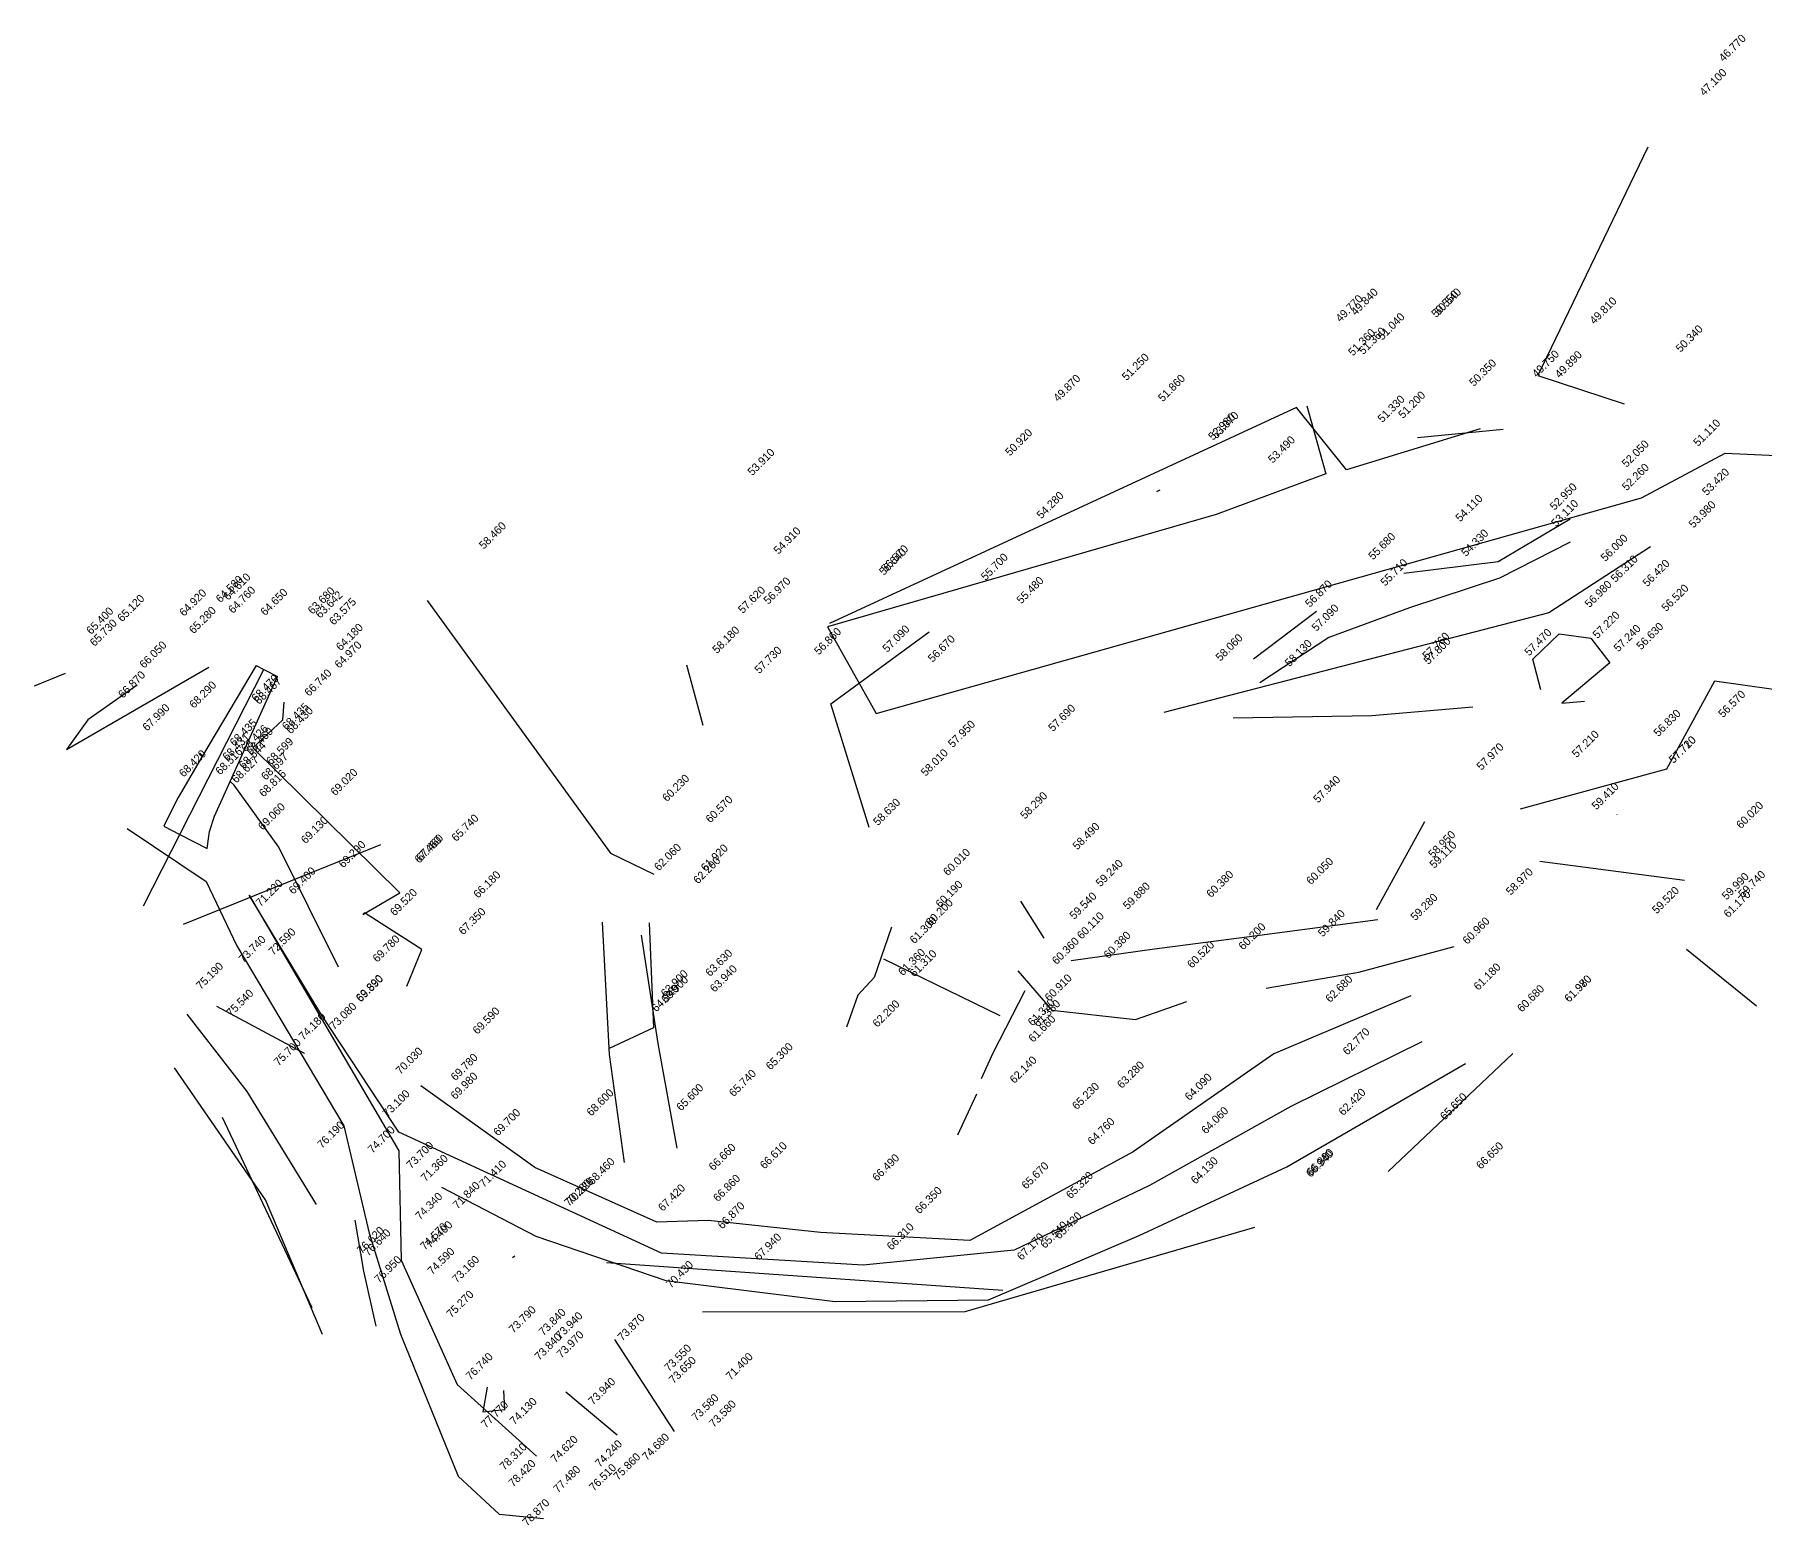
# Model space of a CAD drawing. Header units: metres. Extents: x 1412622 to 1412802, y 4931534 to 4931690.
# Drawn here: x 1412622.3 to 1412730.5, y 4931534 to 4931627.1 of the extents above; entities that cross this region are included whole.
import ezdxf
from ezdxf.enums import TextEntityAlignment as Align

# ---------------------------------------------------------------- set-up
doc = ezdxf.new("R2010")
doc.units = ezdxf.units.M
doc.layers.add('DEFAULT', color=255, linetype='Continuous')

msp = doc.modelspace()

# ---------------------------------------------------------------- linework, layer by layer
at = {"layer": 'DEFAULT', "color": 2, "linetype": 'Continuous'}
for p, q in [((1412714.09, 4931602.44, 49.89), (1412708.73, 4931601.92, 50.35)), ((1412714.09, 4931602.44, 49.89), (1412708.73, 4931601.92, 50.35)), ((1412692.64, 4931598.65, 53.07), (1412692.43, 4931598.55, 52.98)), ((1412692.64, 4931598.65, 53.07), (1412692.43, 4931598.55, 52.98)), ((1412698.48, 4931588.11, 56.87), (1412702.43, 4931591.08, 55.68)), ((1412698.48, 4931588.11, 56.87), (1412702.43, 4931591.08, 55.68)), ((1412622.32, 4931586.42, 65.4), (1412624.26, 4931587.21, 65.12)), ((1412622.32, 4931586.42, 65.4), (1412624.26, 4931587.21, 65.12)), ((1412663.05, 4931587.73, 57.62), (1412664.08, 4931583.97, 57.73)), ((1412663.05, 4931587.73, 57.62), (1412664.08, 4931583.97, 57.73)), ((1412632.82, 4931582.04, 68.47), (1412632.64, 4931582.21, 68.47)), ((1412632.82, 4931582.04, 68.47), (1412632.64, 4931582.21, 68.47)), ((1412706.18, 4931572.45, 58.95), (1412709.2, 4931577.93, 57.97)), ((1412706.18, 4931572.45, 58.95), (1412709.2, 4931577.93, 57.97)), ((1412721.21, 4931578.36, 57.72), (1412721.21, 4931578.37, 57.71)), ((1412721.21, 4931578.36, 57.72), (1412721.21, 4931578.37, 57.71)), ((1412631.63, 4931571.52, -10000), (1412643.95, 4931576.5, -10000)), ((1412716.39, 4931575.46, 59.41), (1412725.42, 4931574.28, 60.02)), ((1412716.39, 4931575.46, 59.41), (1412725.42, 4931574.28, 60.02)), ((1412685.4, 4931570.65, 59.24), (1412683.95, 4931572.96, 58.49)), ((1412685.4, 4931570.65, 59.24), (1412683.95, 4931572.96, 58.49)), ((1412725.55, 4931569.96, 59.74), (1412729.91, 4931566.42, 56.42)), ((1412725.55, 4931569.96, 59.74), (1412729.91, 4931566.42, 56.42)), ((1412682.66, 4931565.79, 60.36), (1412675.39, 4931569.34, 60.19)), ((1412682.66, 4931565.79, 60.36), (1412675.39, 4931569.34, 60.19)), ((1412680.02, 4931558.36, 62.14), (1412681.19, 4931560.93, 61.66)), ((1412680.02, 4931558.36, 62.14), (1412681.19, 4931560.93, 61.66)), ((1412634.04, 4931559.46, 75.7), (1412639.65, 4931547.57, 76.64)), ((1412634.04, 4931559.46, 75.7), (1412639.65, 4931547.57, 76.64)), ((1412652.33, 4931550.78, 70.22), (1412652.18, 4931550.68, 70.28)), ((1412652.33, 4931550.78, 70.22), (1412652.18, 4931550.68, 70.28)), ((1412682.83, 4931548.63, 65.42), (1412658.05, 4931550.37, 67.42)), ((1412682.83, 4931548.63, 65.42), (1412658.05, 4931550.37, 67.42)), ((1412658.55, 4931545.58, 70.43), (1412662.28, 4931539.83, 71.4)), ((1412658.55, 4931545.58, 70.43), (1412662.28, 4931539.83, 71.4)), ((1412658.73, 4931539.6, 73.65), (1412655.52, 4931542.27, 73.87)), ((1412658.73, 4931539.6, 73.65), (1412655.52, 4931542.27, 73.87))]:
    msp.add_line(p, q, dxfattribs=at)
at = {"layer": 'DEFAULT', "color": 3, "linetype": 'Continuous'}
msp.add_line((1412629.13, 4931572.67, -10000), (1412636.65, 4931587.44, -10000), dxfattribs=at)
at = {"layer": 'DEFAULT', "color": 2, "linetype": 'Continuous'}
for points in [[(1412723.13, 4931620.07, 47.1), (1412716.26, 4931605.8, 49.81), (1412721.64, 4931604.05, 50.34)], [(1412723.13, 4931620.07, 47.1), (1412716.26, 4931605.8, 49.81), (1412721.64, 4931604.05, 50.34)], [(1412701.82, 4931603.91, 51.36), (1412703.01, 4931599.66, 51.33), (1412696.16, 4931597.12, 53.49), (1412671.86, 4931590.11, 56.64), (1412674.91, 4931584.68, 56.67), (1412722.74, 4931598.17, 51.11), (1412727.97, 4931600.95, 51.19), (1412738.99, 4931600.45, 51.63), (1412739.34, 4931597.42, 51.81), (1412738.47, 4931594.57, 51.92), (1412748.4, 4931599.84, 51.93), (1412748.07, 4931596.46, 51.84), (1412761.03, 4931600.1, 52.62), (1412761.8, 4931594.44, 52.43), (1412771.45, 4931601.98, 53.61), (1412773.48, 4931596.39, 53.84), (1412777.75, 4931600.38, 54.21)], [(1412701.82, 4931603.91, 51.36), (1412703.01, 4931599.66, 51.33), (1412696.16, 4931597.12, 53.49), (1412671.86, 4931590.11, 56.64), (1412674.91, 4931584.68, 56.67), (1412722.74, 4931598.17, 51.11), (1412727.97, 4931600.95, 51.19), (1412738.99, 4931600.45, 51.63), (1412739.34, 4931597.42, 51.81), (1412738.47, 4931594.57, 51.92), (1412748.4, 4931599.84, 51.93), (1412748.07, 4931596.46, 51.84), (1412761.03, 4931600.1, 52.62), (1412761.8, 4931594.44, 52.43), (1412771.45, 4931601.98, 53.61), (1412773.48, 4931596.39, 53.84), (1412777.75, 4931600.38, 54.21)], [(1412712.66, 4931602.48, 49.75), (1412704.3, 4931599.91, 51.2), (1412701.17, 4931603.82, 51.36), (1412671.99, 4931590.31, 56.57)], [(1412712.66, 4931602.48, 49.75), (1412704.3, 4931599.91, 51.2), (1412701.17, 4931603.82, 51.36), (1412671.99, 4931590.31, 56.57)], [(1412707.88, 4931593.46, 54.11), (1412713.77, 4931594.18, 52.95), (1412718.27, 4931596.86, 52.05)], [(1412707.88, 4931593.46, 54.11), (1412713.77, 4931594.18, 52.95), (1412718.27, 4931596.86, 52.05)], [(1412723.29, 4931595.1, 53.42), (1412716.95, 4931590.98, 56), (1412692.89, 4931584.75, 58.06)], [(1412723.29, 4931595.1, 53.42), (1412716.95, 4931590.98, 56), (1412692.89, 4931584.75, 58.06)], [(1412718.28, 4931595.4, 52.26), (1412713.86, 4931593.14, 53.11), (1412708.24, 4931591.29, 54.33), (1412703.19, 4931589.44, 55.71), (1412698.89, 4931586.61, 57.09)], [(1412718.28, 4931595.4, 52.26), (1412713.86, 4931593.14, 53.11), (1412708.24, 4931591.29, 54.33), (1412703.19, 4931589.44, 55.71), (1412698.89, 4931586.61, 57.09)], [(1412764.26, 4931589.84, 54.37), (1412764.43, 4931586.55, 54.52), (1412758, 4931587.58, 54.23), (1412753.36, 4931592.86, 54.59), (1412742.33, 4931592.98, 52.51), (1412755, 4931583.8, 54.89), (1412739.73, 4931587.96, 55.9), (1412739.68, 4931584.96, 55.85), (1412727.29, 4931586.7, 56.31), (1412724.3, 4931581.22, 56.57), (1412715.15, 4931578.72, 57.21)], [(1412764.26, 4931589.84, 54.37), (1412764.43, 4931586.55, 54.52), (1412758, 4931587.58, 54.23), (1412753.36, 4931592.86, 54.59), (1412742.33, 4931592.98, 52.51), (1412755, 4931583.8, 54.89), (1412739.73, 4931587.96, 55.9), (1412739.68, 4931584.96, 55.85), (1412727.29, 4931586.7, 56.31), (1412724.3, 4931581.22, 56.57), (1412715.15, 4931578.72, 57.21)], [(1412646.86, 4931591.75, 58.46), (1412658.31, 4931575.97, 60.23), (1412661.02, 4931574.64, 60.57)], [(1412646.86, 4931591.75, 58.46), (1412658.31, 4931575.97, 60.23), (1412661.02, 4931574.64, 60.57)], [(1412674.47, 4931577.56, 58.01), (1412672.07, 4931585.3, 57.09), (1412678.22, 4931589.79, 55.7)], [(1412674.47, 4931577.56, 58.01), (1412672.07, 4931585.3, 57.09), (1412678.22, 4931589.79, 55.7)], [(1412716.45, 4931586.16, 57.22), (1412715.95, 4931588.09, 56.98), (1412717.58, 4931589.67, 56.31), (1412719.57, 4931589.4, 56.42), (1412720.75, 4931587.85, 56.52), (1412717.76, 4931585.33, 57.24), (1412719.18, 4931585.46, 56.63)], [(1412716.45, 4931586.16, 57.22), (1412715.95, 4931588.09, 56.98), (1412717.58, 4931589.67, 56.31), (1412719.57, 4931589.4, 56.42), (1412720.75, 4931587.85, 56.52), (1412717.76, 4931585.33, 57.24), (1412719.18, 4931585.46, 56.63)], [(1412628.73, 4931586.46, 65.28), (1412625.64, 4931584.3, 66.05), (1412624.31, 4931582.43, 66.87), (1412633.2, 4931587.59, 64.65)], [(1412628.73, 4931586.46, 65.28), (1412625.64, 4931584.3, 66.05), (1412624.31, 4931582.43, 66.87), (1412633.2, 4931587.59, 64.65)], [(1412636.16, 4931587.68, 63.68), (1412632.82, 4931582.04, 68.47), (1412632.82, 4931582.04, 68.47), (1412631.28, 4931579.44, 68.43), (1412630.83, 4931578.54, 68.43), (1412630.39, 4931577.64, 68.52)], [(1412636.16, 4931587.68, 63.68), (1412636.65, 4931587.44, 63.64), (1412637.5, 4931587, 63.57)], [(1412633.11, 4931576.26, 68.82), (1412633.24, 4931577.31, 68.7), (1412633.56, 4931578.27, 68.6), (1412634.54, 4931580.44, 68.43), (1412634.54, 4931580.44, 68.43), (1412637.5, 4931587, 63.57)], [(1412645.58, 4931567.64, 67.35), (1412646.51, 4931569.94, 66.18), (1412642.93, 4931572.24, 67.46), (1412642.83, 4931572.12, 67.46), (1412645.14, 4931573.48, 65.74), (1412635.95, 4931582.55, 66.74), (1412637.83, 4931584.3, 64.97), (1412637.92, 4931585.4, 64.18)], [(1412645.58, 4931567.64, 67.35), (1412646.51, 4931569.94, 66.18), (1412642.93, 4931572.24, 67.46), (1412642.83, 4931572.12, 67.46), (1412645.14, 4931573.48, 65.74), (1412635.95, 4931582.55, 66.74), (1412637.83, 4931584.3, 64.97), (1412637.92, 4931585.4, 64.18)], [(1412712.19, 4931585.08, 57.47), (1412705.89, 4931584.54, 57.8), (1412697.21, 4931584.4, 58.13)], [(1412712.19, 4931585.08, 57.47), (1412705.89, 4931584.54, 57.8), (1412697.21, 4931584.4, 58.13)], [(1412641.3, 4931568.83, 69.52), (1412637.58, 4931576.34, 69.02), (1412634.8, 4931580.2, 68.43), (1412634.54, 4931580.44, 68.43)], [(1412641.3, 4931568.83, 69.52), (1412637.58, 4931576.34, 69.02), (1412634.8, 4931580.2, 68.43), (1412634.54, 4931580.44, 68.43)], [(1412628.11, 4931577.5, 68.42), (1412633.05, 4931574.19, 69.06), (1412634.96, 4931570.18, 69.4), (1412641.65, 4931558.92, 70.03), (1412643.23, 4931552.22, 71.36), (1412645.18, 4931545.9, 73.16), (1412648.78, 4931537.03, 74.13), (1412651.34, 4931534.66, 74.62), (1412654.11, 4931534.38, 74.24)], [(1412628.11, 4931577.5, 68.42), (1412633.05, 4931574.19, 69.06), (1412634.96, 4931570.18, 69.4), (1412641.65, 4931558.92, 70.03), (1412643.23, 4931552.22, 71.36), (1412645.18, 4931545.9, 73.16), (1412648.78, 4931537.03, 74.13), (1412651.34, 4931534.66, 74.62), (1412654.11, 4931534.38, 74.24)], [(1412630.39, 4931577.64, 68.52), (1412631.4, 4931577.13, 68.63), (1412633.11, 4931576.26, 68.82)], [(1412709.01, 4931564.18, 61.18), (1412700.83, 4931560.13, 62.77), (1412691.99, 4931555.2, 64.06), (1412683.54, 4931551.15, 65.32), (1412674.09, 4931550.21, 66.35), (1412661.49, 4931550.97, 66.86), (1412645.09, 4931558.53, 69.78), (1412640.21, 4931565.93, 69.78), (1412635.73, 4931573.34, 69.13), (1412645.08, 4931557.36, 69.98), (1412645.22, 4931550.52, 71.84), (1412648.72, 4931542.76, 73.79), (1412653.69, 4931538.27, 73.94)], [(1412709.01, 4931564.18, 61.18), (1412700.83, 4931560.13, 62.77), (1412691.99, 4931555.2, 64.06), (1412683.54, 4931551.15, 65.32), (1412674.09, 4931550.21, 66.35), (1412661.49, 4931550.97, 66.86), (1412645.09, 4931558.53, 69.78), (1412640.21, 4931565.93, 69.78), (1412635.73, 4931573.34, 69.13), (1412645.08, 4931557.36, 69.98), (1412645.22, 4931550.52, 71.84), (1412648.72, 4931542.76, 73.79), (1412653.69, 4931538.27, 73.94)], [(1412659.19, 4931556.64, 65.6), (1412658.24, 4931563.38, 63.9), (1412657.8, 4931571.65, 62.06)], [(1412659.19, 4931556.64, 65.6), (1412658.24, 4931563.38, 63.9), (1412657.8, 4931571.65, 62.06)], [(1412660.72, 4931571.61, 61.92), (1412661, 4931565.04, 63.63), (1412658.22, 4931563.76, 63.9)], [(1412660.72, 4931571.61, 61.92), (1412661, 4931565.04, 63.63), (1412658.22, 4931563.76, 63.9)], [(1412675.86, 4931571.34, 60.01), (1412674.78, 4931568.19, 60.2), (1412673.77, 4931567.09, 61.3), (1412673.05, 4931565.09, 61.36)], [(1412675.86, 4931571.34, 60.01), (1412674.78, 4931568.19, 60.2), (1412673.77, 4931567.09, 61.3), (1412673.05, 4931565.09, 61.36)], [(1412706.26, 4931571.8, 59.11), (1412698.55, 4931570.78, 60.05), (1412692.31, 4931569.97, 60.38), (1412687.1, 4931569.23, 59.88)], [(1412706.26, 4931571.8, 59.11), (1412698.55, 4931570.78, 60.05), (1412692.31, 4931569.97, 60.38), (1412687.1, 4931569.23, 59.88)], [(1412662.48, 4931557.53, 65.74), (1412661.29, 4931564.06, 63.94), (1412660.25, 4931570.83, 62.2)], [(1412662.48, 4931557.53, 65.74), (1412661.29, 4931564.06, 63.94), (1412660.25, 4931570.83, 62.2)], [(1412699.28, 4931567.52, 59.84), (1412705.07, 4931568.53, 59.28), (1412711.03, 4931570.12, 58.97)], [(1412699.28, 4931567.52, 59.84), (1412705.07, 4931568.53, 59.28), (1412711.03, 4931570.12, 58.97)], [(1412683.76, 4931568.61, 59.54), (1412685.89, 4931566.16, 60.38), (1412691.11, 4931565.56, 60.52), (1412694.32, 4931566.7, 60.2)], [(1412683.76, 4931568.61, 59.54), (1412685.89, 4931566.16, 60.38), (1412691.11, 4931565.56, 60.52), (1412694.32, 4931566.7, 60.2)], [(1412708.32, 4931567.05, 60.96), (1412699.75, 4931563.42, 62.68), (1412690.96, 4931557.29, 64.09), (1412680.76, 4931551.75, 65.67), (1412671.43, 4931552.25, 66.49), (1412664.41, 4931553.01, 66.61), (1412661.21, 4931552.91, 66.66), (1412653.58, 4931556.32, 68.6), (1412646.46, 4931561.43, 69.59)], [(1412708.32, 4931567.05, 60.96), (1412699.75, 4931563.42, 62.68), (1412690.96, 4931557.29, 64.09), (1412680.76, 4931551.75, 65.67), (1412671.43, 4931552.25, 66.49), (1412664.41, 4931553.01, 66.61), (1412661.21, 4931552.91, 66.66), (1412653.58, 4931556.32, 68.6), (1412646.46, 4931561.43, 69.59)], [(1412681.49, 4931561.89, 61.38), (1412682.21, 4931563.49, 60.91), (1412684.22, 4931567.37, 60.11)], [(1412681.49, 4931561.89, 61.38), (1412682.21, 4931563.49, 60.91), (1412684.22, 4931567.37, 60.11)], [(1412631.84, 4931565.9, 73.74), (1412635.59, 4931561.07, 74.18), (1412639.91, 4931554, 74.7)], [(1412631.84, 4931565.9, 73.74), (1412635.59, 4931561.07, 74.18), (1412639.91, 4931554, 74.7)], [(1412639.16, 4931563.46, 69.89), (1412639.18, 4931563.44, 69.89), (1412633.71, 4931566.37, 72.59)], [(1412639.16, 4931563.46, 69.89), (1412639.18, 4931563.44, 69.89), (1412633.71, 4931566.37, 72.59)], [(1412714.69, 4931563.43, 61.98), (1412714.68, 4931563.43, 61.97), (1412706.91, 4931556.07, 65.65)], [(1412714.69, 4931563.43, 61.98), (1412714.68, 4931563.43, 61.97), (1412706.91, 4931556.07, 65.65)], [(1412640.32, 4931545.89, 76.95), (1412636.75, 4931554.3, 76.19), (1412631.07, 4931562.54, 75.54)], [(1412640.32, 4931545.89, 76.95), (1412636.75, 4931554.3, 76.19), (1412631.07, 4931562.54, 75.54)], [(1412647.75, 4931555.08, 69.7), (1412653.65, 4931552.02, 68.46), (1412661.77, 4931549.26, 66.87), (1412672.34, 4931547.94, 66.31), (1412681.93, 4931548.05, 65.54), (1412691.34, 4931552.07, 64.13), (1412700.57, 4931556.35, 62.42), (1412711.73, 4931562.82, 60.68)], [(1412647.75, 4931555.08, 69.7), (1412653.65, 4931552.02, 68.46), (1412661.77, 4931549.26, 66.87), (1412672.34, 4931547.94, 66.31), (1412681.93, 4931548.05, 65.54), (1412691.34, 4931552.07, 64.13), (1412700.57, 4931556.35, 62.42), (1412711.73, 4931562.82, 60.68)], [(1412642.32, 4931553.03, 73.7), (1412642.88, 4931549.84, 74.34), (1412643.64, 4931546.41, 74.59)], [(1412642.32, 4931553.03, 73.7), (1412642.88, 4931549.84, 74.34), (1412643.64, 4931546.41, 74.59)], [(1412664.06, 4931547.3, 67.94), (1412680.47, 4931547.31, 67.17), (1412698.57, 4931552.59, 66.88)], [(1412664.06, 4931547.3, 67.94), (1412680.47, 4931547.31, 67.17), (1412698.57, 4931552.59, 66.88)], [(1412650.59, 4931542.6, 73.84), (1412650.33, 4931541.06, 73.84), (1412651.71, 4931541.2, 73.97), (1412651.64, 4931542.38, 73.94)], [(1412650.59, 4931542.6, 73.84), (1412650.33, 4931541.06, 73.84), (1412651.71, 4931541.2, 73.97), (1412651.64, 4931542.38, 73.94)]]:
    msp.add_polyline3d(points, dxfattribs=at)

# ---------------------------------------------------------------- texts
at = {"layer": 'DEFAULT', "color": 0, "linetype": 'Continuous'}
for s, p in [('46.770', (1412727.68, 4931625.56, 46.77)), ('46.770', (1412727.68, 4931625.56, 46.77)), ('47.100', (1412726.48, 4931623.42, 47.1)), ('47.100', (1412726.48, 4931623.42, 47.1)), ('49.840', (1412704.69, 4931609.7, 49.84)), ('49.840', (1412704.69, 4931609.7, 49.84)), ('50.550', (1412709.72, 4931609.57, 50.55)), ('50.550', (1412709.72, 4931609.57, 50.55)), ('50.540', (1412709.89, 4931609.71, 50.54)), ('50.540', (1412709.89, 4931609.71, 50.54)), ('49.770', (1412703.74, 4931609.29, 49.77)), ('49.770', (1412703.74, 4931609.29, 49.77)), ('49.810', (1412719.61, 4931609.15, 49.81)), ('49.810', (1412719.61, 4931609.15, 49.81)), ('51.360', (1412705.17, 4931607.26, 51.36)), ('51.360', (1412705.17, 4931607.26, 51.36)), ('51.040', (1412706.36, 4931608.16, 51.04)), ('51.040', (1412706.36, 4931608.16, 51.04)), ('50.340', (1412724.99, 4931607.4, 50.34)), ('50.340', (1412724.99, 4931607.4, 50.34)), ('51.360', (1412704.52, 4931607.17, 51.36)), ('51.360', (1412704.52, 4931607.17, 51.36)), ('51.250', (1412690.38, 4931605.63, 51.25)), ('51.250', (1412690.38, 4931605.63, 51.25)), ('50.350', (1412712.08, 4931605.27, 50.35)), ('50.350', (1412712.08, 4931605.27, 50.35)), ('49.750', (1412716.01, 4931605.83, 49.75)), ('49.750', (1412716.01, 4931605.83, 49.75)), ('49.890', (1412717.44, 4931605.79, 49.89)), ('49.890', (1412717.44, 4931605.79, 49.89)), ('49.870', (1412686.1, 4931604.31, 49.87)), ('49.870', (1412686.1, 4931604.31, 49.87)), ('51.860', (1412692.64, 4931604.31, 51.86)), ('51.860', (1412692.64, 4931604.31, 51.86)), ('51.330', (1412706.36, 4931603.01, 51.33)), ('51.330', (1412706.36, 4931603.01, 51.33)), ('51.200', (1412707.65, 4931603.26, 51.2)), ('51.200', (1412707.65, 4931603.26, 51.2)), ('52.980', (1412695.78, 4931601.9, 52.98)), ('52.980', (1412695.78, 4931601.9, 52.98)), ('53.070', (1412695.99, 4931602, 53.07)), ('53.070', (1412695.99, 4931602, 53.07)), ('50.920', (1412683.09, 4931600.92, 50.92)), ('50.920', (1412683.09, 4931600.92, 50.92)), ('51.110', (1412726.09, 4931601.52, 51.11)), ('51.110', (1412726.09, 4931601.52, 51.11)), ('53.910', (1412666.99, 4931599.69, 53.91)), ('53.910', (1412666.99, 4931599.69, 53.91)), ('53.490', (1412699.51, 4931600.47, 53.49)), ('53.490', (1412699.51, 4931600.47, 53.49)), ('52.050', (1412721.62, 4931600.21, 52.05)), ('52.050', (1412721.62, 4931600.21, 52.05)), ('52.260', (1412721.63, 4931598.75, 52.26)), ('52.260', (1412721.63, 4931598.75, 52.26)), ('52.950', (1412717.12, 4931597.53, 52.95)), ('52.950', (1412717.12, 4931597.53, 52.95)), ('53.420', (1412726.64, 4931598.45, 53.42)), ('53.420', (1412726.64, 4931598.45, 53.42)), ('54.280', (1412685.05, 4931596.99, 54.28)), ('54.280', (1412685.05, 4931596.99, 54.28)), ('54.110', (1412711.23, 4931596.81, 54.11)), ('54.110', (1412711.23, 4931596.81, 54.11)), ('53.110', (1412717.21, 4931596.49, 53.11)), ('53.110', (1412717.21, 4931596.49, 53.11)), ('53.980', (1412725.8, 4931596.42, 53.98)), ('53.980', (1412725.8, 4931596.42, 53.98)), ('58.460', (1412650.21, 4931595.1, 58.46)), ('58.460', (1412650.21, 4931595.1, 58.46)), ('54.910', (1412668.62, 4931594.78, 54.91)), ('54.910', (1412668.62, 4931594.78, 54.91)), ('55.680', (1412705.78, 4931594.43, 55.68)), ('55.680', (1412705.78, 4931594.43, 55.68)), ('54.330', (1412711.59, 4931594.64, 54.33)), ('54.330', (1412711.59, 4931594.64, 54.33)), ('56.000', (1412720.3, 4931594.33, 56)), ('56.000', (1412720.3, 4931594.33, 56)), ('56.640', (1412675.21, 4931593.46, 56.64)), ('56.640', (1412675.21, 4931593.46, 56.64)), ('56.570', (1412675.34, 4931593.66, 56.57)), ('56.570', (1412675.34, 4931593.66, 56.57)), ('55.700', (1412681.57, 4931593.14, 55.7)), ('55.700', (1412681.57, 4931593.14, 55.7)), ('55.710', (1412706.54, 4931592.79, 55.71)), ('55.710', (1412706.54, 4931592.79, 55.71)), ('56.310', (1412720.93, 4931593.02, 56.31)), ('56.310', (1412720.93, 4931593.02, 56.31)), ('56.420', (1412722.92, 4931592.75, 56.42)), ('56.420', (1412722.92, 4931592.75, 56.42)), ('64.580', (1412633.76, 4931591.75, 64.58)), ('64.580', (1412633.76, 4931591.75, 64.58)), ('64.610', (1412634.24, 4931591.9, 64.61)), ('64.610', (1412634.24, 4931591.9, 64.61)), ('64.760', (1412634.54, 4931591.08, 64.76)), ('64.760', (1412634.54, 4931591.08, 64.76)), ('63.680', (1412639.51, 4931591.03, 63.68)), ('57.620', (1412666.4, 4931591.08, 57.62)), ('57.620', (1412666.4, 4931591.08, 57.62)), ('56.970', (1412667.99, 4931591.65, 56.97)), ('56.970', (1412667.99, 4931591.65, 56.97)), ('55.480', (1412683.8, 4931591.68, 55.48)), ('55.480', (1412683.8, 4931591.68, 55.48)), ('56.870', (1412701.83, 4931591.46, 56.87)), ('56.870', (1412701.83, 4931591.46, 56.87)), ('56.980', (1412719.3, 4931591.44, 56.98)), ('56.980', (1412719.3, 4931591.44, 56.98)), ('56.520', (1412724.1, 4931591.2, 56.52)), ('56.520', (1412724.1, 4931591.2, 56.52)), ('65.120', (1412627.61, 4931590.56, 65.12)), ('65.120', (1412627.61, 4931590.56, 65.12)), ('64.920', (1412631.48, 4931590.9, 64.92)), ('64.920', (1412631.48, 4931590.9, 64.92)), ('64.650', (1412636.55, 4931590.94, 64.65)), ('64.650', (1412636.55, 4931590.94, 64.65)), ('63.642', (1412639.99, 4931590.78, 63.64)), ('63.575', (1412640.84, 4931590.35, 63.57)), ('57.090', (1412702.24, 4931589.96, 57.09)), ('57.090', (1412702.24, 4931589.96, 57.09)), ('65.400', (1412625.67, 4931589.77, 65.4)), ('65.400', (1412625.67, 4931589.77, 65.4)), ('65.730', (1412625.89, 4931589.02, 65.73)), ('65.730', (1412625.89, 4931589.02, 65.73)), ('65.280', (1412632.08, 4931589.81, 65.28)), ('65.280', (1412632.08, 4931589.81, 65.28)), ('57.220', (1412719.8, 4931589.51, 57.22)), ('57.220', (1412719.8, 4931589.51, 57.22)), ('64.180', (1412641.27, 4931588.75, 64.18)), ('64.180', (1412641.27, 4931588.75, 64.18)), ('58.180', (1412664.79, 4931588.58, 58.18)), ('58.180', (1412664.79, 4931588.58, 58.18)), ('56.860', (1412671.15, 4931588.49, 56.86)), ('56.860', (1412671.15, 4931588.49, 56.86)), ('57.090', (1412675.42, 4931588.65, 57.09)), ('57.090', (1412675.42, 4931588.65, 57.09)), ('56.670', (1412678.26, 4931588.03, 56.67)), ('56.670', (1412678.26, 4931588.03, 56.67)), ('58.060', (1412696.24, 4931588.1, 58.06)), ('58.060', (1412696.24, 4931588.1, 58.06)), ('57.760', (1412709.16, 4931588.2, 57.76)), ('57.760', (1412709.16, 4931588.2, 57.76)), ('57.800', (1412709.24, 4931587.89, 57.8)), ('57.800', (1412709.24, 4931587.89, 57.8)), ('57.470', (1412715.54, 4931588.43, 57.47)), ('57.470', (1412715.54, 4931588.43, 57.47)), ('57.240', (1412721.11, 4931588.68, 57.24)), ('57.240', (1412721.11, 4931588.68, 57.24)), ('56.630', (1412722.53, 4931588.81, 56.63)), ('56.630', (1412722.53, 4931588.81, 56.63)), ('66.050', (1412628.99, 4931587.65, 66.05)), ('66.050', (1412628.99, 4931587.65, 66.05)), ('64.970', (1412641.18, 4931587.65, 64.97)), ('64.970', (1412641.18, 4931587.65, 64.97)), ('57.730', (1412667.43, 4931587.32, 57.73)), ('57.730', (1412667.43, 4931587.32, 57.73)), ('58.130', (1412700.56, 4931587.75, 58.13)), ('58.130', (1412700.56, 4931587.75, 58.13)), ('66.870', (1412627.66, 4931585.78, 66.87)), ('66.870', (1412627.66, 4931585.78, 66.87)), ('66.740', (1412639.3, 4931585.9, 66.74)), ('66.740', (1412639.3, 4931585.9, 66.74)), ('68.290', (1412632.1, 4931585.15, 68.29)), ('68.290', (1412632.1, 4931585.15, 68.29)), ('68.470', (1412635.99, 4931585.56, 68.47)), ('68.470', (1412635.99, 4931585.56, 68.47)), ('68.467', (1412636.17, 4931585.39, 68.47)), ('68.467', (1412636.17, 4931585.39, 68.47)), ('56.570', (1412727.65, 4931584.57, 56.57)), ('56.570', (1412727.65, 4931584.57, 56.57)), ('67.990', (1412629.18, 4931583.73, 67.99)), ('67.990', (1412629.18, 4931583.73, 67.99)), ('68.435', (1412637.89, 4931583.79, 68.43)), ('68.435', (1412637.89, 4931583.79, 68.43)), ('68.430', (1412638.15, 4931583.55, 68.43)), ('68.430', (1412638.15, 4931583.55, 68.43)), ('57.690', (1412685.78, 4931583.7, 57.69)), ('57.690', (1412685.78, 4931583.7, 57.69)), ('68.435', (1412634.63, 4931582.78, 68.43)), ('68.426', (1412635.34, 4931582.42, 68.43)), ('57.950', (1412679.52, 4931582.7, 57.95)), ('57.950', (1412679.52, 4931582.7, 57.95)), ('56.830', (1412723.61, 4931583.38, 56.83)), ('56.830', (1412723.61, 4931583.38, 56.83)), ('68.431', (1412634.18, 4931581.89, 68.43)), ('68.544', (1412635.2, 4931581.37, 68.54)), ('68.460', (1412635.65, 4931582.26, 68.46)), ('68.599', (1412636.91, 4931581.62, 68.6)), ('57.210', (1412718.5, 4931582.07, 57.21)), ('57.210', (1412718.5, 4931582.07, 57.21)), ('57.710', (1412724.56, 4931581.72, 57.71)), ('57.710', (1412724.56, 4931581.72, 57.71)), ('57.720', (1412724.56, 4931581.71, 57.72)), ('57.720', (1412724.56, 4931581.71, 57.72)), ('68.420', (1412631.46, 4931580.85, 68.42)), ('68.420', (1412631.46, 4931580.85, 68.42)), ('68.516', (1412633.74, 4931580.99, 68.52)), ('68.627', (1412634.75, 4931580.48, 68.63)), ('68.697', (1412636.59, 4931580.66, 68.7)), ('58.010', (1412677.82, 4931580.91, 58.01)), ('58.010', (1412677.82, 4931580.91, 58.01)), ('57.970', (1412712.55, 4931581.28, 57.97)), ('57.970', (1412712.55, 4931581.28, 57.97)), ('68.816', (1412636.46, 4931579.61, 68.82)), ('69.020', (1412640.93, 4931579.69, 69.02)), ('69.020', (1412640.93, 4931579.69, 69.02)), ('60.230', (1412661.66, 4931579.32, 60.23)), ('60.230', (1412661.66, 4931579.32, 60.23)), ('57.940', (1412702.34, 4931579.24, 57.94)), ('57.940', (1412702.34, 4931579.24, 57.94)), ('58.290', (1412684.03, 4931578.23, 58.29)), ('58.290', (1412684.03, 4931578.23, 58.29)), ('59.410', (1412719.74, 4931578.81, 59.41)), ('59.410', (1412719.74, 4931578.81, 59.41)), ('69.060', (1412636.4, 4931577.54, 69.06)), ('69.060', (1412636.4, 4931577.54, 69.06)), ('60.570', (1412664.37, 4931577.99, 60.57)), ('60.570', (1412664.37, 4931577.99, 60.57)), ('58.630', (1412674.84, 4931577.82, 58.63)), ('58.630', (1412674.84, 4931577.82, 58.63)), ('60.020', (1412728.77, 4931577.63, 60.02)), ('60.020', (1412728.77, 4931577.63, 60.02)), ('69.130', (1412639.08, 4931576.69, 69.13)), ('69.130', (1412639.08, 4931576.69, 69.13)), ('65.740', (1412648.49, 4931576.83, 65.74)), ('65.740', (1412648.49, 4931576.83, 65.74)), ('58.490', (1412687.3, 4931576.31, 58.49)), ('58.490', (1412687.3, 4931576.31, 58.49)), ('69.290', (1412641.43, 4931575.18, 69.29)), ('69.290', (1412641.43, 4931575.18, 69.29)), ('67.460', (1412646.18, 4931575.47, 67.46)), ('67.460', (1412646.18, 4931575.47, 67.46)), ('67.460', (1412646.28, 4931575.59, 67.46)), ('67.460', (1412646.28, 4931575.59, 67.46)), ('62.060', (1412661.15, 4931575, 62.06)), ('62.060', (1412661.15, 4931575, 62.06)), ('61.920', (1412664.07, 4931574.96, 61.92)), ('61.920', (1412664.07, 4931574.96, 61.92)), ('58.950', (1412709.53, 4931575.8, 58.95)), ('58.950', (1412709.53, 4931575.8, 58.95)), ('59.110', (1412709.61, 4931575.15, 59.11)), ('59.110', (1412709.61, 4931575.15, 59.11)), ('62.200', (1412663.6, 4931574.18, 62.2)), ('62.200', (1412663.6, 4931574.18, 62.2)), ('60.010', (1412679.21, 4931574.69, 60.01)), ('60.010', (1412679.21, 4931574.69, 60.01)), ('59.240', (1412688.75, 4931574, 59.24)), ('59.240', (1412688.75, 4931574, 59.24)), ('60.050', (1412701.9, 4931574.13, 60.05)), ('60.050', (1412701.9, 4931574.13, 60.05)), ('71.220', (1412636.26, 4931572.76, 71.22)), ('71.220', (1412636.26, 4931572.76, 71.22)), ('69.400', (1412638.31, 4931573.53, 69.4)), ('69.400', (1412638.31, 4931573.53, 69.4)), ('66.180', (1412649.86, 4931573.29, 66.18)), ('66.180', (1412649.86, 4931573.29, 66.18)), ('60.190', (1412678.74, 4931572.69, 60.19)), ('60.190', (1412678.74, 4931572.69, 60.19)), ('60.380', (1412695.66, 4931573.32, 60.38)), ('60.380', (1412695.66, 4931573.32, 60.38)), ('58.970', (1412714.38, 4931573.47, 58.97)), ('58.970', (1412714.38, 4931573.47, 58.97)), ('59.990', (1412727.87, 4931573.18, 59.99)), ('59.990', (1412727.87, 4931573.18, 59.99)), ('59.740', (1412728.9, 4931573.31, 59.74)), ('59.740', (1412728.9, 4931573.31, 59.74)), ('69.520', (1412644.65, 4931572.18, 69.52)), ('69.520', (1412644.65, 4931572.18, 69.52)), ('59.540', (1412687.11, 4931571.96, 59.54)), ('59.540', (1412687.11, 4931571.96, 59.54)), ('59.880', (1412690.45, 4931572.58, 59.88)), ('59.880', (1412690.45, 4931572.58, 59.88)), ('59.280', (1412708.42, 4931571.88, 59.28)), ('59.280', (1412708.42, 4931571.88, 59.28)), ('59.520', (1412723.51, 4931572.31, 59.52)), ('59.520', (1412723.51, 4931572.31, 59.52)), ('61.170', (1412727.98, 4931572.07, 61.17)), ('61.170', (1412727.98, 4931572.07, 61.17)), ('67.350', (1412648.93, 4931570.99, 67.35)), ('67.350', (1412648.93, 4931570.99, 67.35)), ('60.200', (1412678.13, 4931571.54, 60.2)), ('60.200', (1412678.13, 4931571.54, 60.2)), ('60.110', (1412687.57, 4931570.72, 60.11)), ('60.110', (1412687.57, 4931570.72, 60.11)), ('59.840', (1412702.63, 4931570.87, 59.84)), ('59.840', (1412702.63, 4931570.87, 59.84)), ('72.590', (1412637.06, 4931569.72, 72.59)), ('72.590', (1412637.06, 4931569.72, 72.59)), ('61.300', (1412677.12, 4931570.44, 61.3)), ('61.300', (1412677.12, 4931570.44, 61.3)), ('60.380', (1412689.24, 4931569.51, 60.38)), ('60.380', (1412689.24, 4931569.51, 60.38)), ('60.200', (1412697.67, 4931570.05, 60.2)), ('60.200', (1412697.67, 4931570.05, 60.2)), ('60.960', (1412711.67, 4931570.4, 60.96)), ('60.960', (1412711.67, 4931570.4, 60.96)), ('73.740', (1412635.19, 4931569.25, 73.74)), ('73.740', (1412635.19, 4931569.25, 73.74)), ('69.780', (1412643.56, 4931569.28, 69.78)), ('69.780', (1412643.56, 4931569.28, 69.78)), ('63.630', (1412664.35, 4931568.39, 63.63)), ('63.630', (1412664.35, 4931568.39, 63.63)), ('61.360', (1412676.4, 4931568.44, 61.36)), ('61.360', (1412676.4, 4931568.44, 61.36)), ('61.310', (1412677.12, 4931568.36, 61.31)), ('61.310', (1412677.12, 4931568.36, 61.31)), ('60.360', (1412686.01, 4931569.14, 60.36)), ('60.360', (1412686.01, 4931569.14, 60.36)), ('60.520', (1412694.46, 4931568.91, 60.52)), ('60.520', (1412694.46, 4931568.91, 60.52)), ('75.190', (1412632.53, 4931567.58, 75.19)), ('75.190', (1412632.53, 4931567.58, 75.19)), ('63.940', (1412664.64, 4931567.41, 63.94)), ('63.940', (1412664.64, 4931567.41, 63.94)), ('61.180', (1412712.36, 4931567.53, 61.18)), ('61.180', (1412712.36, 4931567.53, 61.18)), ('69.890', (1412642.51, 4931566.81, 69.89)), ('69.890', (1412642.51, 4931566.81, 69.89)), ('69.890', (1412642.53, 4931566.79, 69.89)), ('69.890', (1412642.53, 4931566.79, 69.89)), ('64.940', (1412661, 4931566.18, 64.94)), ('64.940', (1412661, 4931566.18, 64.94)), ('63.900', (1412661.57, 4931567.11, 63.9)), ('63.900', (1412661.57, 4931567.11, 63.9)), ('63.900', (1412661.59, 4931566.73, 63.9)), ('63.900', (1412661.59, 4931566.73, 63.9)), ('60.910', (1412685.56, 4931566.84, 60.91)), ('60.910', (1412685.56, 4931566.84, 60.91)), ('62.680', (1412703.1, 4931566.77, 62.68)), ('62.680', (1412703.1, 4931566.77, 62.68)), ('60.680', (1412715.08, 4931566.17, 60.68)), ('60.680', (1412715.08, 4931566.17, 60.68)), ('61.970', (1412718.03, 4931566.78, 61.97)), ('61.970', (1412718.03, 4931566.78, 61.97)), ('61.980', (1412718.04, 4931566.78, 61.98)), ('61.980', (1412718.04, 4931566.78, 61.98)), ('75.540', (1412634.42, 4931565.89, 75.54)), ('75.540', (1412634.42, 4931565.89, 75.54)), ('62.200', (1412674.8, 4931565.22, 62.2)), ('62.200', (1412674.8, 4931565.22, 62.2)), ('61.320', (1412684.5, 4931565.3, 61.32)), ('61.320', (1412684.5, 4931565.3, 61.32)), ('61.380', (1412684.84, 4931565.24, 61.38)), ('61.380', (1412684.84, 4931565.24, 61.38)), ('74.180', (1412638.94, 4931564.42, 74.18)), ('74.180', (1412638.94, 4931564.42, 74.18)), ('73.080', (1412640.86, 4931565.07, 73.08)), ('73.080', (1412640.86, 4931565.07, 73.08)), ('69.590', (1412649.81, 4931564.78, 69.59)), ('69.590', (1412649.81, 4931564.78, 69.59)), ('61.660', (1412684.54, 4931564.28, 61.66)), ('61.660', (1412684.54, 4931564.28, 61.66)), ('62.770', (1412704.18, 4931563.48, 62.77)), ('62.770', (1412704.18, 4931563.48, 62.77)), ('75.700', (1412637.39, 4931562.81, 75.7)), ('75.700', (1412637.39, 4931562.81, 75.7)), ('70.030', (1412645, 4931562.27, 70.03)), ('70.030', (1412645, 4931562.27, 70.03)), ('69.780', (1412648.44, 4931561.88, 69.78)), ('69.780', (1412648.44, 4931561.88, 69.78)), ('65.300', (1412668.13, 4931562.55, 65.3)), ('65.300', (1412668.13, 4931562.55, 65.3)), ('65.740', (1412665.83, 4931560.88, 65.74)), ('65.740', (1412665.83, 4931560.88, 65.74)), ('62.140', (1412683.37, 4931561.71, 62.14)), ('62.140', (1412683.37, 4931561.71, 62.14)), ('63.280', (1412690.08, 4931561.4, 63.28)), ('63.280', (1412690.08, 4931561.4, 63.28)), ('69.980', (1412648.43, 4931560.71, 69.98)), ('69.980', (1412648.43, 4931560.71, 69.98)), ('68.600', (1412656.93, 4931559.67, 68.6)), ('68.600', (1412656.93, 4931559.67, 68.6)), ('65.600', (1412662.54, 4931559.99, 65.6)), ('65.600', (1412662.54, 4931559.99, 65.6)), ('65.230', (1412687.27, 4931560.07, 65.23)), ('65.230', (1412687.27, 4931560.07, 65.23)), ('64.090', (1412694.31, 4931560.64, 64.09)), ('64.090', (1412694.31, 4931560.64, 64.09)), ('62.420', (1412703.92, 4931559.7, 62.42)), ('62.420', (1412703.92, 4931559.7, 62.42)), ('73.100', (1412644.19, 4931559.61, 73.1)), ('73.100', (1412644.19, 4931559.61, 73.1)), ('65.650', (1412710.26, 4931559.42, 65.65)), ('65.650', (1412710.26, 4931559.42, 65.65)), ('76.190', (1412640.1, 4931557.65, 76.19)), ('76.190', (1412640.1, 4931557.65, 76.19)), ('69.700', (1412651.1, 4931558.43, 69.7)), ('69.700', (1412651.1, 4931558.43, 69.7)), ('64.760', (1412688.24, 4931557.87, 64.76)), ('64.760', (1412688.24, 4931557.87, 64.76)), ('64.060', (1412695.34, 4931558.55, 64.06)), ('64.060', (1412695.34, 4931558.55, 64.06)), ('74.700', (1412643.26, 4931557.35, 74.7)), ('74.700', (1412643.26, 4931557.35, 74.7)), ('73.700', (1412645.67, 4931556.38, 73.7)), ('73.700', (1412645.67, 4931556.38, 73.7)), ('71.360', (1412646.58, 4931555.57, 71.36)), ('71.360', (1412646.58, 4931555.57, 71.36)), ('68.460', (1412657, 4931555.37, 68.46)), ('68.460', (1412657, 4931555.37, 68.46)), ('66.660', (1412664.56, 4931556.26, 66.66)), ('66.660', (1412664.56, 4931556.26, 66.66)), ('66.610', (1412667.76, 4931556.36, 66.61)), ('66.610', (1412667.76, 4931556.36, 66.61)), ('66.490', (1412674.78, 4931555.6, 66.49)), ('66.490', (1412674.78, 4931555.6, 66.49)), ('64.130', (1412694.69, 4931555.42, 64.13)), ('64.130', (1412694.69, 4931555.42, 64.13)), ('66.940', (1412701.89, 4931555.84, 66.94)), ('66.940', (1412701.89, 4931555.84, 66.94)), ('66.880', (1412701.92, 4931555.94, 66.88)), ('66.880', (1412701.92, 4931555.94, 66.88)), ('66.650', (1412712.52, 4931556.35, 66.65)), ('66.650', (1412712.52, 4931556.35, 66.65)), ('71.410', (1412650.22, 4931555.21, 71.41)), ('71.410', (1412650.22, 4931555.21, 71.41)), ('66.860', (1412664.84, 4931554.32, 66.86)), ('66.860', (1412664.84, 4931554.32, 66.86)), ('65.670', (1412684.11, 4931555.1, 65.67)), ('65.670', (1412684.11, 4931555.1, 65.67)), ('65.320', (1412686.89, 4931554.5, 65.32)), ('65.320', (1412686.89, 4931554.5, 65.32)), ('74.340', (1412646.23, 4931553.19, 74.34)), ('74.340', (1412646.23, 4931553.19, 74.34)), ('71.840', (1412648.57, 4931553.87, 71.84)), ('71.840', (1412648.57, 4931553.87, 71.84)), ('70.280', (1412655.53, 4931554.03, 70.28)), ('70.280', (1412655.53, 4931554.03, 70.28)), ('70.220', (1412655.68, 4931554.13, 70.22)), ('70.220', (1412655.68, 4931554.13, 70.22)), ('67.420', (1412661.4, 4931553.72, 67.42)), ('67.420', (1412661.4, 4931553.72, 67.42)), ('66.350', (1412677.44, 4931553.56, 66.35)), ('66.350', (1412677.44, 4931553.56, 66.35)), ('66.870', (1412665.12, 4931552.61, 66.87)), ('66.870', (1412665.12, 4931552.61, 66.87)), ('76.620', (1412642.59, 4931551.06, 76.62)), ('76.620', (1412642.59, 4931551.06, 76.62)), ('74.570', (1412646.53, 4931551.3, 74.57)), ('74.570', (1412646.53, 4931551.3, 74.57)), ('74.400', (1412646.86, 4931551.42, 74.4)), ('74.400', (1412646.86, 4931551.42, 74.4)), ('66.310', (1412675.69, 4931551.29, 66.31)), ('66.310', (1412675.69, 4931551.29, 66.31)), ('65.540', (1412685.28, 4931551.4, 65.54)), ('65.540', (1412685.28, 4931551.4, 65.54)), ('65.420', (1412686.18, 4931551.98, 65.42)), ('65.420', (1412686.18, 4931551.98, 65.42)), ('76.640', (1412643, 4931550.92, 76.64)), ('76.640', (1412643, 4931550.92, 76.64)), ('67.940', (1412667.41, 4931550.65, 67.94)), ('67.940', (1412667.41, 4931550.65, 67.94)), ('67.170', (1412683.82, 4931550.66, 67.17)), ('67.170', (1412683.82, 4931550.66, 67.17)), ('76.950', (1412643.67, 4931549.24, 76.95)), ('76.950', (1412643.67, 4931549.24, 76.95)), ('74.590', (1412646.99, 4931549.76, 74.59)), ('74.590', (1412646.99, 4931549.76, 74.59)), ('73.160', (1412648.53, 4931549.25, 73.16)), ('73.160', (1412648.53, 4931549.25, 73.16)), ('70.430', (1412661.9, 4931548.93, 70.43)), ('70.430', (1412661.9, 4931548.93, 70.43)), ('75.270', (1412648.18, 4931547.07, 75.27)), ('75.270', (1412648.18, 4931547.07, 75.27)), ('73.790', (1412652.07, 4931546.11, 73.79)), ('73.790', (1412652.07, 4931546.11, 73.79)), ('73.840', (1412653.94, 4931545.95, 73.84)), ('73.840', (1412653.94, 4931545.95, 73.84)), ('73.940', (1412654.99, 4931545.73, 73.94)), ('73.940', (1412654.99, 4931545.73, 73.94)), ('73.870', (1412658.87, 4931545.62, 73.87)), ('73.870', (1412658.87, 4931545.62, 73.87)), ('73.970', (1412655.06, 4931544.55, 73.97)), ('73.970', (1412655.06, 4931544.55, 73.97)), ('73.840', (1412653.68, 4931544.41, 73.84)), ('73.840', (1412653.68, 4931544.41, 73.84)), ('73.550', (1412661.78, 4931543.71, 73.55)), ('73.550', (1412661.78, 4931543.71, 73.55)), ('76.740', (1412649.38, 4931543.18, 76.74)), ('76.740', (1412649.38, 4931543.18, 76.74)), ('73.650', (1412662.08, 4931542.95, 73.65)), ('73.650', (1412662.08, 4931542.95, 73.65)), ('71.400', (1412665.63, 4931543.18, 71.4)), ('71.400', (1412665.63, 4931543.18, 71.4)), ('73.940', (1412657.04, 4931541.62, 73.94)), ('73.940', (1412657.04, 4931541.62, 73.94)), ('74.130', (1412652.13, 4931540.38, 74.13)), ('74.130', (1412652.13, 4931540.38, 74.13)), ('73.580', (1412663.49, 4931540.61, 73.58)), ('73.580', (1412663.49, 4931540.61, 73.58)), ('73.580', (1412664.58, 4931540.22, 73.58)), ('73.580', (1412664.58, 4931540.22, 73.58)), ('77.770', (1412650.34, 4931540.17, 77.77)), ('77.770', (1412650.34, 4931540.17, 77.77)), ('74.680', (1412660.4, 4931538.15, 74.68)), ('74.680', (1412660.4, 4931538.15, 74.68)), ('78.310', (1412651.5, 4931537.54, 78.31)), ('78.310', (1412651.5, 4931537.54, 78.31)), ('74.620', (1412654.69, 4931538.01, 74.62)), ('74.620', (1412654.69, 4931538.01, 74.62)), ('74.240', (1412657.46, 4931537.73, 74.24)), ('74.240', (1412657.46, 4931537.73, 74.24)), ('78.420', (1412652.05, 4931536.5, 78.42)), ('78.420', (1412652.05, 4931536.5, 78.42)), ('77.480', (1412654.85, 4931536.13, 77.48)), ('77.480', (1412654.85, 4931536.13, 77.48)), ('76.510', (1412657.09, 4931536.24, 76.51)), ('76.510', (1412657.09, 4931536.24, 76.51)), ('75.860', (1412658.6, 4931536.92, 75.86)), ('75.860', (1412658.6, 4931536.92, 75.86)), ('78.870', (1412652.92, 4931534.05, 78.87)), ('78.870', (1412652.92, 4931534.05, 78.87))]:
    msp.add_text(s, height=0.5, rotation=45, dxfattribs=at).set_placement(p, align=Align.MIDDLE_LEFT)

doc.saveas('drawing.dxf')
